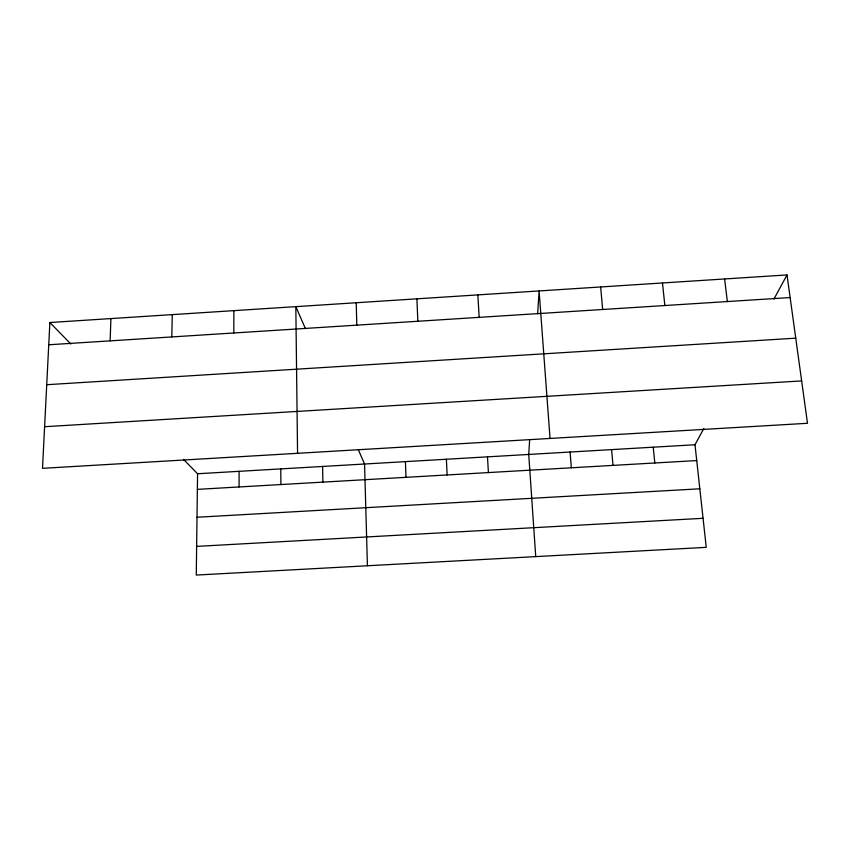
<?xml version="1.0" encoding="UTF-8"?>
<svg xmlns="http://www.w3.org/2000/svg" width="850" height="850" viewBox="0 0 850 850"><rect width="100%" height="100%" fill="white"/><g stroke="black" fill="none" stroke-linecap="round" stroke-linejoin="round"><path stroke-width="1.27" d="M239.062 486.965L239.105 471.325M233.803 332.987L233.888 310.643M183.515 459.372L197.561 473.748L196.276 575.067L706.244 547.347L695.003 444.752L703.8 428.517M171.817 336.929L172.252 314.617M110.139 340.861L110.914 318.58M49.874 322.522L42.5 468.329L807.5 423.289L787.015 274.933L49.874 322.522L70.837 343.995M529.678 439.429L528.732 454.442L535.734 556.612M537.657 313.767L539.102 290.934L550.035 438.451M773.946 299.051L787.015 274.933M48.748 344.771L790.139 297.553M46.729 384.71L795.749 338.172M44.604 426.711L801.646 380.917M197.561 473.748L695.003 444.752M197.359 489.366L696.734 460.562M197.009 517.257L699.826 488.793M196.637 546.391L703.067 518.298M305.447 328.674L295.821 306.648L297.564 453.305M358.222 449.522L364.554 464.015L367.423 565.76M724.593 278.959L727.356 301.548M662.469 282.976L664.859 305.533M653.236 447.185L654.798 462.974M600.642 286.971L602.671 309.496M611.596 449.618L612.999 465.386M570.095 452.03L571.338 467.797M487.486 456.843L488.41 472.579M477.849 294.897L479.166 317.358M446.377 459.244L447.142 474.959M416.893 298.828L417.849 321.268M405.408 461.635L406.002 477.328M356.214 302.749L356.819 325.146M322.596 466.459L322.883 482.131M280.787 468.902L280.904 484.553"/></g></svg>
